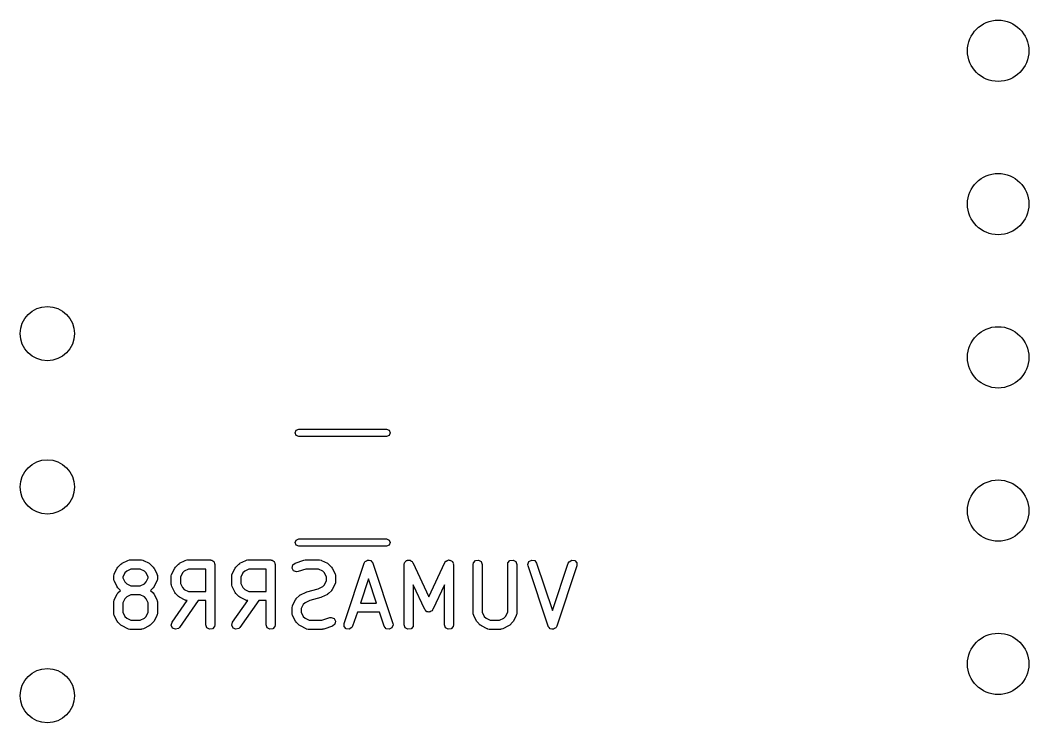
# Model space of a CAD drawing. Extents: x 10 to 584, y -410 to -10.
# Drawn here: x 299.47 to 316.17, y -92.99 to -81.34 of the extents above; entities that cross this region are included whole.
import ezdxf

# ---------------------------------------------------------------- set-up
doc = ezdxf.new("R2010")
doc.units = 0
doc.layers.add('BLACK', color=7, linetype='CONTINUOUS')

msp = doc.modelspace()

# ---------------------------------------------------------------- linework, layer by layer
at = {"layer": 'BLACK', "linetype": 'CONTINUOUS'}
for p, q in [((304.023, -88.18), (304.041, -88.1376)), ((304.041, -88.2224), (304.023, -88.18)), ((304.041, -88.1376), (304.083, -88.12)), ((304.083, -88.12), (305.537, -88.12)), ((305.537, -88.12), (305.579, -88.1376)), ((305.579, -88.1376), (305.597, -88.18)), ((305.597, -88.18), (305.579, -88.2224)), ((304.083, -88.24), (304.041, -88.2224)), ((305.537, -88.24), (304.083, -88.24)), ((305.579, -88.2224), (305.537, -88.24)), ((304.023, -90), (304.041, -89.9576)), ((304.041, -90.0424), (304.023, -90)), ((304.041, -89.9576), (304.083, -89.94)), ((304.083, -89.94), (305.537, -89.94)), ((305.537, -89.94), (305.579, -89.9576)), ((305.579, -89.9576), (305.597, -90)), ((305.597, -90), (305.579, -90.0424)), ((304.083, -90.06), (304.041, -90.0424)), ((305.537, -90.06), (304.083, -90.06)), ((305.579, -90.0424), (305.537, -90.06)), ((301.09, -90.4046), (301.138, -90.357)), ((301.138, -90.357), (301.156, -90.3441)), ((301.156, -90.3441), (301.157, -90.3429)), ((301.157, -90.3429), (301.253, -90.2953)), ((301.253, -90.2953), (301.278, -90.2879)), ((301.278, -90.2879), (301.282, -90.2889)), ((301.282, -90.2889), (301.286, -90.2874)), ((301.286, -90.2874), (301.477, -90.2874)), ((301.477, -90.2874), (301.502, -90.2919)), ((301.502, -90.2919), (301.506, -90.2948)), ((301.506, -90.2948), (301.51, -90.2953)), ((301.51, -90.2953), (301.605, -90.3429)), ((301.605, -90.3429), (301.623, -90.3563)), ((301.623, -90.3563), (301.625, -90.357)), ((301.625, -90.357), (301.673, -90.4046)), ((302.043, -90.4046), (302.09, -90.357)), ((302.09, -90.357), (302.109, -90.3441)), ((302.109, -90.3441), (302.11, -90.3429)), ((302.11, -90.3429), (302.205, -90.2953)), ((302.205, -90.2953), (302.23, -90.2879)), ((302.23, -90.2879), (302.234, -90.2889)), ((302.234, -90.2889), (302.239, -90.2874)), ((302.239, -90.2874), (302.62, -90.2874)), ((302.62, -90.2874), (302.629, -90.2891)), ((302.629, -90.2891), (302.633, -90.2885)), ((302.633, -90.2885), (302.635, -90.2902)), ((302.635, -90.2902), (302.645, -90.2919)), ((302.645, -90.2919), (302.66, -90.3044)), ((302.66, -90.3044), (302.677, -90.3142)), ((302.677, -90.3142), (302.679, -90.3205)), ((302.679, -90.3205), (302.684, -90.3249)), ((302.684, -90.3249), (302.688, -90.3441)), ((302.688, -90.3441), (302.695, -90.3624)), ((302.695, -90.3624), (302.695, -91.3624)), ((303.043, -90.4046), (303.09, -90.357)), ((303.09, -90.357), (303.109, -90.3441)), ((303.109, -90.3441), (303.11, -90.3429)), ((303.11, -90.3429), (303.205, -90.2953)), ((303.205, -90.2953), (303.23, -90.2879)), ((303.23, -90.2879), (303.234, -90.2889)), ((303.234, -90.2889), (303.239, -90.2874)), ((303.239, -90.2874), (303.62, -90.2874)), ((303.62, -90.2874), (303.629, -90.2891)), ((303.629, -90.2891), (303.633, -90.2885)), ((303.633, -90.2885), (303.635, -90.2902)), ((303.635, -90.2902), (303.645, -90.2919)), ((303.645, -90.2919), (303.66, -90.3044)), ((303.66, -90.3044), (303.677, -90.3142)), ((303.677, -90.3142), (303.679, -90.3205)), ((303.679, -90.3205), (303.684, -90.3249)), ((303.684, -90.3249), (303.688, -90.3441)), ((303.688, -90.3441), (303.695, -90.3624)), ((303.695, -90.3624), (303.695, -91.3624)), ((303.974, -90.421), (303.984, -90.3707)), ((303.984, -90.3707), (304.024, -90.3388)), ((304.024, -90.3388), (304.167, -90.2912)), ((304.167, -90.2912), (304.189, -90.2879)), ((304.189, -90.2879), (304.191, -90.2874)), ((304.191, -90.2874), (304.429, -90.2874)), ((304.429, -90.2874), (304.455, -90.2919)), ((304.455, -90.2919), (304.458, -90.2948)), ((304.458, -90.2948), (304.463, -90.2953)), ((304.463, -90.2953), (304.558, -90.3429)), ((304.558, -90.3429), (304.576, -90.3563)), ((304.576, -90.3563), (304.577, -90.357)), ((304.577, -90.357), (304.625, -90.4046)), ((304.834, -91.3387), (305.167, -90.3387)), ((305.167, -90.3387), (305.18, -90.3158)), ((305.18, -90.3158), (305.182, -90.3146)), ((305.182, -90.3126), (305.203, -90.3013)), ((305.182, -90.3146), (305.182, -90.3126)), ((305.203, -90.3013), (305.224, -90.2889)), ((305.224, -90.2889), (305.226, -90.2892)), ((305.226, -90.2892), (305.228, -90.2882)), ((305.228, -90.2882), (305.251, -90.2929)), ((305.251, -90.2929), (305.274, -90.2964)), ((305.274, -90.2964), (305.276, -90.298)), ((305.276, -90.298), (305.278, -90.2985)), ((305.278, -90.2985), (305.293, -90.3171)), ((305.293, -90.3171), (305.308, -90.3348)), ((305.308, -90.3348), (305.308, -90.337)), ((305.308, -90.337), (305.31, -90.3387)), ((305.31, -90.3387), (305.643, -91.3387)), ((305.83, -90.3624), (305.835, -90.3367)), ((305.83, -91.3624), (305.83, -90.3624)), ((305.835, -90.3367), (305.841, -90.3291)), ((305.841, -90.3291), (305.844, -90.3194)), ((305.844, -90.3194), (305.857, -90.31)), ((305.857, -90.31), (305.868, -90.2974)), ((305.868, -90.2974), (305.878, -90.2957)), ((305.878, -90.2957), (305.886, -90.2899)), ((305.886, -90.2899), (305.902, -90.2914)), ((305.902, -90.2914), (305.918, -90.2885)), ((305.918, -90.2885), (305.927, -90.2935)), ((305.927, -90.2935), (305.937, -90.2944)), ((305.937, -90.2944), (305.949, -90.306)), ((305.949, -90.306), (305.963, -90.3142)), ((305.963, -90.3142), (305.966, -90.3236)), ((305.966, -90.3236), (305.973, -90.3307)), ((305.973, -90.3307), (306.239, -90.8993)), ((306.239, -90.8993), (306.504, -90.3307)), ((306.504, -90.3307), (306.519, -90.3093)), ((306.519, -90.3093), (306.528, -90.3051)), ((306.528, -90.3051), (306.534, -90.2974)), ((306.534, -90.2974), (306.551, -90.2946)), ((306.551, -90.2946), (306.565, -90.2877)), ((306.565, -90.2877), (306.575, -90.2903)), ((306.575, -90.2903), (306.585, -90.2885)), ((306.585, -90.2885), (306.599, -90.2967)), ((306.599, -90.2967), (306.615, -90.301)), ((306.615, -90.301), (306.621, -90.3092)), ((306.621, -90.3092), (306.629, -90.3142)), ((306.629, -90.3142), (306.635, -90.3296)), ((306.635, -90.3296), (306.644, -90.343)), ((306.644, -90.343), (306.643, -90.353)), ((306.643, -90.353), (306.647, -90.3624)), ((306.647, -90.3624), (306.647, -91.3624)), ((306.973, -90.3624), (306.978, -90.3367)), ((306.973, -91.1719), (306.973, -90.3624)), ((306.978, -90.3367), (307.011, -90.2974)), ((307.011, -90.2974), (307.061, -90.2885)), ((307.061, -90.2885), (307.106, -90.3142)), ((307.106, -90.3142), (307.123, -90.3624)), ((307.123, -90.3624), (307.123, -91.1542)), ((307.545, -90.3624), (307.549, -90.3367)), ((307.545, -91.1542), (307.545, -90.3624)), ((307.549, -90.3367), (307.582, -90.2974)), ((307.582, -90.2974), (307.633, -90.2885)), ((307.633, -90.2885), (307.677, -90.3142)), ((307.677, -90.3142), (307.695, -90.3624)), ((307.695, -90.3624), (307.695, -91.1719)), ((307.878, -90.3603), (307.897, -90.3126)), ((307.882, -90.3861), (307.878, -90.3603)), ((307.897, -90.3126), (307.942, -90.2882)), ((307.942, -90.2882), (307.992, -90.2985)), ((307.992, -90.2985), (308.024, -90.3387)), ((308.024, -90.3387), (308.286, -91.1252)), ((308.286, -91.1252), (308.548, -90.3387)), ((308.548, -90.3387), (308.561, -90.3158)), ((308.561, -90.3158), (308.604, -90.2889)), ((308.604, -90.2889), (308.655, -90.2964)), ((308.655, -90.2964), (308.689, -90.3348)), ((308.689, -90.3348), (308.691, -90.3861)), ((301.021, -90.5529), (301.025, -90.5272)), ((301.025, -90.5272), (301.028, -90.5238)), ((301.028, -90.5238), (301.029, -90.5193)), ((301.029, -90.5193), (301.076, -90.4241)), ((301.076, -90.4241), (301.09, -90.4061)), ((301.09, -90.4061), (301.09, -90.4046)), ((301.205, -90.502), (301.171, -90.5706)), ((301.235, -90.4716), (301.205, -90.502)), ((301.304, -90.4374), (301.235, -90.4716)), ((301.459, -90.4374), (301.304, -90.4374)), ((301.527, -90.4716), (301.459, -90.4374)), ((301.558, -90.502), (301.527, -90.4716)), ((301.592, -90.5706), (301.558, -90.502)), ((301.673, -90.4046), (301.685, -90.423)), ((301.685, -90.423), (301.687, -90.4241)), ((301.687, -90.4241), (301.734, -90.5193)), ((301.734, -90.5193), (301.742, -90.5443)), ((301.973, -90.5529), (301.978, -90.5272)), ((301.978, -90.5272), (301.981, -90.5238)), ((301.981, -90.5193), (302.029, -90.4241)), ((301.981, -90.5238), (301.981, -90.5193)), ((302.029, -90.4241), (302.042, -90.4061)), ((302.042, -90.4061), (302.043, -90.4046)), ((302.157, -90.502), (302.123, -90.5706)), ((302.188, -90.4716), (302.157, -90.502)), ((302.256, -90.4374), (302.188, -90.4716)), ((302.545, -90.4374), (302.256, -90.4374)), ((302.545, -90.8112), (302.545, -90.4374)), ((302.973, -90.5529), (302.978, -90.5272)), ((302.978, -90.5272), (302.981, -90.5238)), ((302.981, -90.5193), (303.029, -90.4241)), ((302.981, -90.5238), (302.981, -90.5193)), ((303.029, -90.4241), (303.042, -90.4061)), ((303.042, -90.4061), (303.043, -90.4046)), ((303.157, -90.502), (303.123, -90.5706)), ((303.188, -90.4716), (303.157, -90.502)), ((303.256, -90.4374), (303.188, -90.4716)), ((303.545, -90.4374), (303.256, -90.4374)), ((303.545, -90.8112), (303.545, -90.4374)), ((303.998, -90.4661), (303.974, -90.421)), ((304.046, -90.485), (303.998, -90.4661)), ((304.072, -90.4812), (304.046, -90.485)), ((304.203, -90.4374), (304.072, -90.4812)), ((304.411, -90.4374), (304.203, -90.4374)), ((304.48, -90.4716), (304.411, -90.4374)), ((304.51, -90.502), (304.48, -90.4716)), ((304.545, -90.5706), (304.51, -90.502)), ((304.625, -90.4046), (304.638, -90.423)), ((304.638, -90.423), (304.639, -90.4241)), ((304.639, -90.4241), (304.687, -90.5193)), ((304.687, -90.5193), (304.694, -90.5443)), ((308.215, -91.3861), (307.882, -90.3861)), ((308.691, -90.3861), (308.357, -91.3861)), ((301.021, -90.6005), (301.021, -90.5529)), ((301.022, -90.6047), (301.021, -90.6005)), ((301.021, -90.609), (301.022, -90.6047)), ((301.029, -90.634), (301.021, -90.609)), ((301.076, -90.7293), (301.029, -90.634)), ((301.171, -90.5706), (301.171, -90.5828)), ((301.171, -90.5828), (301.205, -90.6513)), ((301.205, -90.6513), (301.235, -90.6817)), ((301.235, -90.6817), (301.304, -90.716)), ((301.459, -90.716), (301.527, -90.6817)), ((301.527, -90.6817), (301.558, -90.6513)), ((301.558, -90.6513), (301.592, -90.5828)), ((301.592, -90.5828), (301.592, -90.5706)), ((301.734, -90.634), (301.687, -90.7293)), ((301.735, -90.6296), (301.734, -90.634)), ((301.738, -90.6261), (301.735, -90.6296)), ((301.742, -90.6005), (301.738, -90.6261)), ((301.742, -90.5443), (301.741, -90.5486)), ((301.741, -90.5486), (301.742, -90.5529)), ((301.742, -90.5529), (301.742, -90.6005)), ((301.973, -90.6957), (301.973, -90.5529)), ((301.975, -90.6999), (301.973, -90.6957)), ((301.974, -90.7043), (301.975, -90.6999)), ((301.981, -90.7293), (301.974, -90.7043)), ((302.123, -90.5706), (302.123, -90.678)), ((302.123, -90.678), (302.157, -90.7465)), ((302.973, -90.6957), (302.973, -90.5529)), ((302.975, -90.6999), (302.973, -90.6957)), ((302.974, -90.7043), (302.975, -90.6999)), ((302.981, -90.7293), (302.974, -90.7043)), ((303.123, -90.5706), (303.123, -90.678)), ((303.123, -90.678), (303.157, -90.7465)), ((304.48, -90.7293), (304.51, -90.6989)), ((304.51, -90.6989), (304.545, -90.6304)), ((304.545, -90.6304), (304.545, -90.5706)), ((304.687, -90.6816), (304.639, -90.7769)), ((304.69, -90.6737), (304.687, -90.6772)), ((304.687, -90.6772), (304.687, -90.6816)), ((304.695, -90.6481), (304.69, -90.6737)), ((304.694, -90.5443), (304.693, -90.5486)), ((304.693, -90.5486), (304.695, -90.5529)), ((304.695, -90.5529), (304.695, -90.6481)), ((305.239, -90.5995), (305.105, -91.0017)), ((305.373, -91.0017), (305.239, -90.5995)), ((306.171, -91.1084), (305.98, -90.7004)), ((305.98, -90.7004), (305.98, -91.3624)), ((306.497, -90.7004), (306.307, -91.1084)), ((306.497, -91.3624), (306.497, -90.7004)), ((301.029, -90.9479), (301.076, -90.8526)), ((301.077, -90.7304), (301.076, -90.7293)), ((301.076, -90.8526), (301.09, -90.8346)), ((301.09, -90.7487), (301.077, -90.7304)), ((301.133, -90.791), (301.09, -90.7487)), ((301.09, -90.8332), (301.133, -90.791)), ((301.09, -90.8346), (301.09, -90.8332)), ((301.304, -90.866), (301.235, -90.9002)), ((301.304, -90.716), (301.459, -90.716)), ((301.459, -90.866), (301.304, -90.866)), ((301.527, -90.9002), (301.459, -90.866)), ((301.673, -90.7487), (301.63, -90.791)), ((301.63, -90.791), (301.673, -90.8332)), ((301.687, -90.7293), (301.673, -90.7473)), ((301.673, -90.7473), (301.673, -90.7487)), ((301.673, -90.8332), (301.685, -90.8515)), ((301.685, -90.8515), (301.687, -90.8526)), ((301.687, -90.8526), (301.734, -90.9479)), ((302.029, -90.8245), (301.981, -90.7293)), ((302.03, -90.8256), (302.029, -90.8245)), ((302.043, -90.844), (302.03, -90.8256)), ((302.09, -90.8916), (302.043, -90.844)), ((302.157, -90.7465), (302.188, -90.7769)), ((302.188, -90.7769), (302.256, -90.8112)), ((302.256, -90.8112), (302.545, -90.8112)), ((303.029, -90.8245), (302.981, -90.7293)), ((303.03, -90.8256), (303.029, -90.8245)), ((303.043, -90.844), (303.03, -90.8256)), ((303.09, -90.8916), (303.043, -90.844)), ((303.157, -90.7465), (303.188, -90.7769)), ((303.188, -90.7769), (303.256, -90.8112)), ((303.256, -90.8112), (303.545, -90.8112)), ((304.09, -90.8808), (304.109, -90.8679)), ((304.109, -90.8679), (304.11, -90.8667)), ((304.11, -90.8667), (304.205, -90.8191)), ((304.205, -90.8191), (304.217, -90.8154)), ((304.217, -90.8154), (304.22, -90.8134)), ((304.22, -90.8134), (304.403, -90.7678)), ((304.403, -90.7678), (304.48, -90.7293)), ((304.558, -90.858), (304.463, -90.9057)), ((304.559, -90.8568), (304.558, -90.858)), ((304.577, -90.844), (304.559, -90.8568)), ((304.625, -90.7964), (304.577, -90.844)), ((304.626, -90.7949), (304.625, -90.7964)), ((304.639, -90.7769), (304.626, -90.7949)), ((301.021, -90.9814), (301.025, -90.9558)), ((301.021, -91.1719), (301.021, -90.9814)), ((301.025, -90.9558), (301.028, -90.9523)), ((301.028, -90.9523), (301.029, -90.9479)), ((301.205, -90.9306), (301.171, -90.9991)), ((301.171, -90.9991), (301.171, -91.1542)), ((301.235, -90.9002), (301.205, -90.9306)), ((301.558, -90.9306), (301.527, -90.9002)), ((301.592, -90.9991), (301.558, -90.9306)), ((301.592, -91.1542), (301.592, -90.9991)), ((301.734, -90.9479), (301.742, -90.9729)), ((301.742, -90.9729), (301.741, -90.9772)), ((301.741, -90.9772), (301.742, -90.9814)), ((301.742, -90.9814), (301.742, -91.1719)), ((301.987, -91.3194), (302.238, -90.961)), ((302.092, -90.8923), (302.09, -90.8916)), ((302.11, -90.9057), (302.092, -90.8923)), ((302.205, -90.9533), (302.11, -90.9057)), ((302.42, -90.9612), (302.11, -91.4054)), ((302.209, -90.9538), (302.205, -90.9533)), ((302.213, -90.9567), (302.209, -90.9538)), ((302.238, -90.961), (302.213, -90.9567)), ((302.545, -90.9612), (302.42, -90.9612)), ((302.545, -91.3624), (302.545, -90.9612)), ((302.987, -91.3194), (303.238, -90.961)), ((303.092, -90.8923), (303.09, -90.8916)), ((303.11, -90.9057), (303.092, -90.8923)), ((303.205, -90.9533), (303.11, -90.9057)), ((303.42, -90.9612), (303.11, -91.4054)), ((303.209, -90.9538), (303.205, -90.9533)), ((303.213, -90.9567), (303.209, -90.9538)), ((303.238, -90.961), (303.213, -90.9567)), ((303.545, -90.9612), (303.42, -90.9612)), ((303.545, -91.3624), (303.545, -90.9612)), ((303.981, -91.0431), (304.029, -90.9479)), ((304.029, -90.9479), (304.042, -90.9299)), ((304.042, -90.9299), (304.043, -90.9284)), ((304.043, -90.9284), (304.09, -90.8808)), ((304.157, -91.0259), (304.123, -91.0944)), ((304.188, -90.9954), (304.157, -91.0259)), ((304.265, -90.957), (304.188, -90.9954)), ((304.447, -90.9113), (304.265, -90.957)), ((304.45, -90.9093), (304.447, -90.9113)), ((304.463, -90.9057), (304.45, -90.9093)), ((305.105, -91.0017), (305.373, -91.0017)), ((301.022, -91.1761), (301.021, -91.1719)), ((301.021, -91.1805), (301.022, -91.1761)), ((301.029, -91.2054), (301.021, -91.1805)), ((301.076, -91.3007), (301.029, -91.2054)), ((301.171, -91.1542), (301.205, -91.2227)), ((301.558, -91.2227), (301.592, -91.1542)), ((301.734, -91.2054), (301.687, -91.3007)), ((301.735, -91.201), (301.734, -91.2054)), ((301.738, -91.1976), (301.735, -91.201)), ((301.742, -91.1719), (301.738, -91.1976)), ((303.973, -91.0767), (303.978, -91.051)), ((303.973, -91.1719), (303.973, -91.0767)), ((303.975, -91.1761), (303.973, -91.1719)), ((303.974, -91.1805), (303.975, -91.1761)), ((303.981, -91.2054), (303.974, -91.1805)), ((303.978, -91.051), (303.981, -91.0476)), ((303.981, -91.0476), (303.981, -91.0431)), ((304.029, -91.3007), (303.981, -91.2054)), ((304.123, -91.0944), (304.123, -91.1542)), ((304.123, -91.1542), (304.157, -91.2227)), ((305.055, -91.1517), (304.976, -91.3861)), ((305.423, -91.1517), (305.055, -91.1517)), ((305.501, -91.3861), (305.423, -91.1517)), ((306.184, -91.1221), (306.171, -91.1084)), ((306.196, -91.1381), (306.184, -91.1221)), ((306.202, -91.1398), (306.196, -91.1381)), ((306.207, -91.1446), (306.202, -91.1398)), ((306.226, -91.1463), (306.207, -91.1446)), ((306.245, -91.1514), (306.226, -91.1463)), ((306.251, -91.1485), (306.245, -91.1514)), ((306.258, -91.1491), (306.251, -91.1485)), ((306.274, -91.1379), (306.258, -91.1491)), ((306.292, -91.1297), (306.274, -91.1379)), ((306.297, -91.1216), (306.292, -91.1297)), ((306.3, -91.1197), (306.297, -91.1216)), ((306.301, -91.1165), (306.3, -91.1197)), ((306.307, -91.1084), (306.301, -91.1165)), ((306.975, -91.1761), (306.973, -91.1719)), ((306.974, -91.1805), (306.975, -91.1761)), ((306.981, -91.2054), (306.974, -91.1805)), ((307.029, -91.3007), (306.981, -91.2054)), ((307.123, -91.1542), (307.157, -91.2227)), ((307.51, -91.2227), (307.545, -91.1542)), ((307.687, -91.2054), (307.639, -91.3007)), ((307.69, -91.1976), (307.687, -91.201)), ((307.687, -91.201), (307.687, -91.2054)), ((307.695, -91.1719), (307.69, -91.1976)), ((301.077, -91.3018), (301.076, -91.3007)), ((301.09, -91.3202), (301.077, -91.3018)), ((301.138, -91.3678), (301.09, -91.3202)), ((301.139, -91.3685), (301.138, -91.3678)), ((301.157, -91.3818), (301.139, -91.3685)), ((301.205, -91.2227), (301.235, -91.2531)), ((301.235, -91.2531), (301.304, -91.2874)), ((301.304, -91.2874), (301.459, -91.2874)), ((301.459, -91.2874), (301.527, -91.2531)), ((301.527, -91.2531), (301.558, -91.2227)), ((301.625, -91.3678), (301.607, -91.3807)), ((301.673, -91.3202), (301.625, -91.3678)), ((301.687, -91.3007), (301.673, -91.3187)), ((301.673, -91.3187), (301.673, -91.3202)), ((301.973, -91.3689), (301.987, -91.3194)), ((301.995, -91.4154), (301.973, -91.3689)), ((302.562, -91.4106), (302.545, -91.3624)), ((302.695, -91.3624), (302.69, -91.388)), ((302.973, -91.3689), (302.987, -91.3194)), ((302.995, -91.4154), (302.973, -91.3689)), ((303.562, -91.4106), (303.545, -91.3624)), ((303.695, -91.3624), (303.69, -91.388)), ((304.03, -91.3018), (304.029, -91.3007)), ((304.043, -91.3202), (304.03, -91.3018)), ((304.09, -91.3678), (304.043, -91.3202)), ((304.092, -91.3685), (304.09, -91.3678)), ((304.11, -91.3818), (304.092, -91.3685)), ((304.157, -91.2227), (304.188, -91.2531)), ((304.188, -91.2531), (304.256, -91.2874)), ((304.256, -91.2874), (304.464, -91.2874)), ((304.464, -91.2874), (304.596, -91.2436)), ((304.596, -91.2436), (304.622, -91.2398)), ((304.622, -91.2398), (304.669, -91.2586)), ((304.683, -91.354), (304.643, -91.3859)), ((304.669, -91.2586), (304.694, -91.3038)), ((304.694, -91.3038), (304.683, -91.354)), ((304.835, -91.3899), (304.834, -91.3387)), ((305.647, -91.3644), (305.628, -91.4121)), ((305.643, -91.3387), (305.647, -91.3644)), ((305.848, -91.4106), (305.83, -91.3624)), ((305.98, -91.3624), (305.976, -91.388)), ((306.514, -91.4106), (306.497, -91.3624)), ((306.647, -91.3624), (306.642, -91.388)), ((307.03, -91.3018), (307.029, -91.3007)), ((307.043, -91.3202), (307.03, -91.3018)), ((307.09, -91.3678), (307.043, -91.3202)), ((307.092, -91.3685), (307.09, -91.3678)), ((307.11, -91.3818), (307.092, -91.3685)), ((307.157, -91.2227), (307.188, -91.2531)), ((307.188, -91.2531), (307.256, -91.2874)), ((307.256, -91.2874), (307.411, -91.2874)), ((307.411, -91.2874), (307.48, -91.2531)), ((307.48, -91.2531), (307.51, -91.2227)), ((307.577, -91.3678), (307.559, -91.3807)), ((307.625, -91.3202), (307.577, -91.3678)), ((307.626, -91.3187), (307.625, -91.3202)), ((307.639, -91.3007), (307.626, -91.3187)), ((301.253, -91.4295), (301.157, -91.3818)), ((301.257, -91.43), (301.253, -91.4295)), ((301.261, -91.4329), (301.257, -91.43)), ((301.286, -91.4374), (301.261, -91.4329)), ((301.477, -91.4374), (301.286, -91.4374)), ((301.481, -91.4358), (301.477, -91.4374)), ((301.485, -91.4369), (301.481, -91.4358)), ((301.51, -91.4295), (301.485, -91.4369)), ((301.605, -91.3818), (301.51, -91.4295)), ((301.607, -91.3807), (301.605, -91.3818)), ((302.042, -91.4371), (301.995, -91.4154)), ((302.091, -91.4238), (302.042, -91.4371)), ((302.11, -91.4054), (302.091, -91.4238)), ((302.606, -91.4362), (302.562, -91.4106)), ((302.657, -91.4273), (302.606, -91.4362)), ((302.69, -91.388), (302.657, -91.4273)), ((303.042, -91.4371), (302.995, -91.4154)), ((303.091, -91.4238), (303.042, -91.4371)), ((303.11, -91.4054), (303.091, -91.4238)), ((303.606, -91.4362), (303.562, -91.4106)), ((303.657, -91.4273), (303.606, -91.4362)), ((303.69, -91.388), (303.657, -91.4273)), ((304.205, -91.4295), (304.11, -91.3818)), ((304.209, -91.43), (304.205, -91.4295)), ((304.213, -91.4329), (304.209, -91.43)), ((304.239, -91.4374), (304.213, -91.4329)), ((304.477, -91.4374), (304.239, -91.4374)), ((304.478, -91.4368), (304.477, -91.4374)), ((304.5, -91.4335), (304.478, -91.4368)), ((304.643, -91.3859), (304.5, -91.4335)), ((304.87, -91.4283), (304.835, -91.3899)), ((304.92, -91.4359), (304.87, -91.4283)), ((304.964, -91.409), (304.92, -91.4359)), ((304.976, -91.3861), (304.964, -91.409)), ((305.533, -91.4263), (305.501, -91.3861)), ((305.583, -91.4366), (305.533, -91.4263)), ((305.628, -91.4121), (305.583, -91.4366)), ((305.892, -91.4362), (305.848, -91.4106)), ((305.943, -91.4273), (305.892, -91.4362)), ((305.976, -91.388), (305.943, -91.4273)), ((306.559, -91.4362), (306.514, -91.4106)), ((306.609, -91.4273), (306.559, -91.4362)), ((306.642, -91.388), (306.609, -91.4273)), ((307.205, -91.4295), (307.11, -91.3818)), ((307.209, -91.43), (307.205, -91.4295)), ((307.213, -91.4329), (307.209, -91.43)), ((307.239, -91.4374), (307.213, -91.4329)), ((307.429, -91.4374), (307.239, -91.4374)), ((307.433, -91.4358), (307.429, -91.4374)), ((307.438, -91.4369), (307.433, -91.4358)), ((307.463, -91.4295), (307.438, -91.4369)), ((307.558, -91.3818), (307.463, -91.4295)), ((307.559, -91.3807), (307.558, -91.3818)), ((308.216, -91.3878), (308.215, -91.3861)), ((308.216, -91.3899), (308.216, -91.3878)), ((308.232, -91.4077), (308.216, -91.3899)), ((308.247, -91.4263), (308.232, -91.4077)), ((308.249, -91.4267), (308.247, -91.4263)), ((308.25, -91.4283), (308.249, -91.4267)), ((308.274, -91.4318), (308.25, -91.4283)), ((308.297, -91.4366), (308.274, -91.4318)), ((308.299, -91.4355), (308.297, -91.4366)), ((308.301, -91.4359), (308.299, -91.4355)), ((308.321, -91.4234), (308.301, -91.4359)), ((308.342, -91.4121), (308.321, -91.4234)), ((308.343, -91.4101), (308.342, -91.4121)), ((308.345, -91.409), (308.343, -91.4101)), ((308.357, -91.3861), (308.345, -91.409))]:
    msp.add_line(p, q, dxfattribs=at)
at = {"layer": 'BLACK'}
for centre, radius in [((315.667, -81.8498), 0.508), ((315.667, -84.3898), 0.508), ((299.92, -86.5368), 0.45), ((315.667, -86.9298), 0.508), ((299.92, -89.0768), 0.45), ((315.667, -89.4698), 0.508), ((315.667, -92.0098), 0.508), ((299.92, -92.5368), 0.45)]:
    msp.add_circle(centre, radius, dxfattribs=at)

doc.saveas('drawing.dxf')
